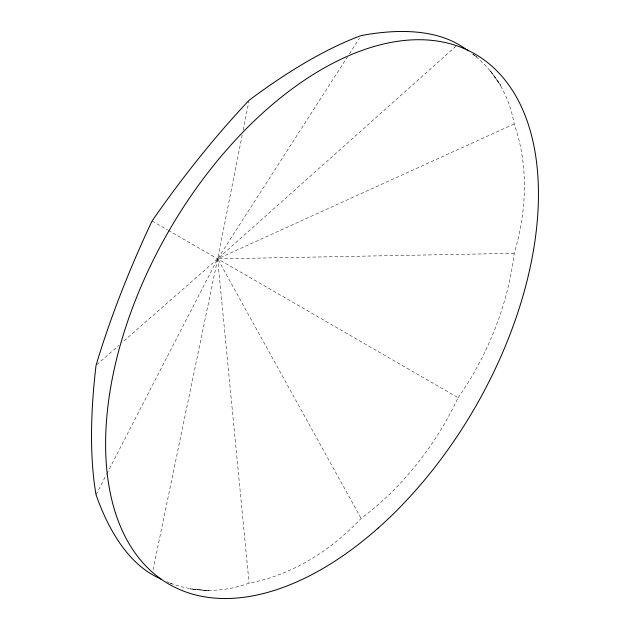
<?xml version="1.0" encoding="UTF-8"?>
<svg xmlns="http://www.w3.org/2000/svg" width="630" height="630" viewBox="0 0 630 630"><rect width="100%" height="100%" fill="white"/><g stroke="black" fill="none" stroke-linecap="round" stroke-linejoin="round"><path stroke-width="0.47" stroke-dasharray="3.15 2.36" d="M242.235 134.891L217.649 258.859L152.869 570.575M243.188 130.087L248.905 101.257M96.059 494.731L106.415 474.634M106.864 473.76L217.649 258.859L347.311 57.117M349.437 53.81L359.533 38.099M455.947 46.25L217.649 258.859L121.85 342.775M96.792 364.723L118.905 345.358M514.159 123.976L217.649 258.859L249.094 583.089M514.159 253.339L217.649 258.859L361.124 518.403M166.903 581.695L169.533 582.908M170.407 583.317L172.155 584.128M152.074 220.996L167.407 229.848M168.257 230.336L458.144 397.711A286.595 236.061 -69.5 0 1 361.14 518.435A286.705 214.216 -82.7 0 1 249.094 583.128A286.595 176.172 -86.3 0 1 170.462 583.183M474.225 55.157L476.595 56.826L472.862 54.109M458.167 397.727A286.595 236.069 -50.5 0 0 514.19 253.339A286.705 214.224 -37.3 0 0 514.198 123.96A286.595 176.172 -33.7 0 0 472.807 54.125M209.168 590.727L190.134 588.9L209.168 590.727M495.424 77.868L489.715 70.009L500.819 85.578L495.424 77.868"/><path stroke-width="0.94" d="M465.349 48.723A286.595 176.172 -33.7 0 0 458.167 44.265A286.595 132.324 -36.8 0 0 361.14 35.595A286.705 94.39 -44.3 0 0 249.094 100.28A286.595 72.434 -54.4 0 0 152.066 220.988A286.595 72.434 -65.6 0 0 96.043 365.376A286.705 94.39 -75.7 0 0 96.043 494.755A286.595 132.324 -83.2 0 0 152.066 574.45A286.595 176.172 -86.3 0 0 161.193 579.246M466.885 49.77A286.595 176.172 -33.7 0 1 468.405 50.833M378.039 528.176A306.07 176.715 -60 0 0 475.067 54.054A306.07 176.715 -60 0 0 112.975 375.134A306.07 176.715 -60 0 0 378.039 528.176"/></g></svg>
